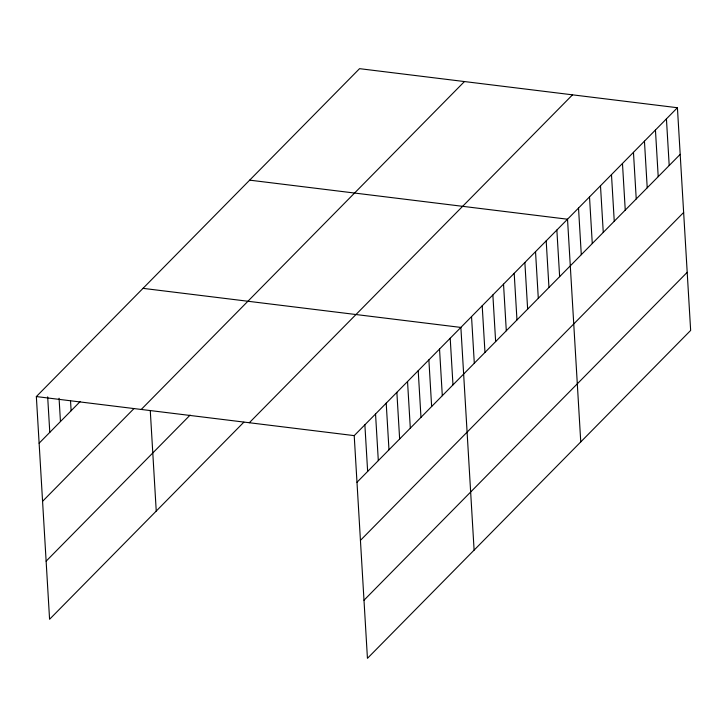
<?xml version="1.0" encoding="UTF-8"?>
<svg xmlns="http://www.w3.org/2000/svg" width="727" height="727" viewBox="0 0 727 727"><rect width="100%" height="100%" fill="white"/><g stroke="black" fill="none" stroke-linecap="round" stroke-linejoin="round"><path stroke-width="1.09" d="M243.854 422.178L49.581 619.277L36.35 396.569L359.556 68.665L677.419 107.723L690.65 330.431L367.444 658.335L354.213 435.627L677.419 107.723M39.122 443.197L80.261 401.468M42.575 501.303L133.995 408.556M141.247 409.455L464.453 81.551M46.128 561.171L190.12 415.09M249.316 422.741L572.522 94.837M356.984 482.265L680.19 154.36M360.428 540.37L683.644 212.466M363.991 600.229L687.197 272.325M249.67 180.151L567.523 219.218L580.755 441.916M143.01 288.355L460.873 327.423L474.104 550.13M36.35 396.569L354.213 435.627M666.432 118.874L669.203 165.511M655.445 130.024L658.208 176.661M644.449 141.174L647.221 187.811M633.462 152.325L636.234 198.953M622.476 163.475L625.247 210.103M611.48 174.616L614.251 221.253M600.493 185.767L603.265 232.404M589.506 196.917L592.278 243.554M578.519 208.067L581.291 254.695M556.864 230.032L559.636 276.669M546.195 240.855L548.967 287.492M535.526 251.678L538.298 298.315M524.867 262.502L527.638 309.129M514.198 273.316L516.97 319.953M503.529 284.139L506.301 330.776M492.87 294.962L495.641 341.59M482.201 305.785L484.973 352.413M471.532 316.599L474.304 363.236M450.204 338.246L452.976 384.874M439.535 349.069L442.307 395.697M428.875 359.883L431.638 406.52M418.207 370.706L420.978 417.343M407.538 381.53L410.31 428.158M396.869 392.353L399.641 438.981M386.21 403.167L388.981 449.804M375.541 413.99L378.313 460.627M364.872 424.813L367.644 471.441M150.289 410.837L156.241 511.063M70.528 400.75L71.119 410.737M59.069 398.242L60.45 421.56M47.673 396.851L49.79 432.383"/></g></svg>
